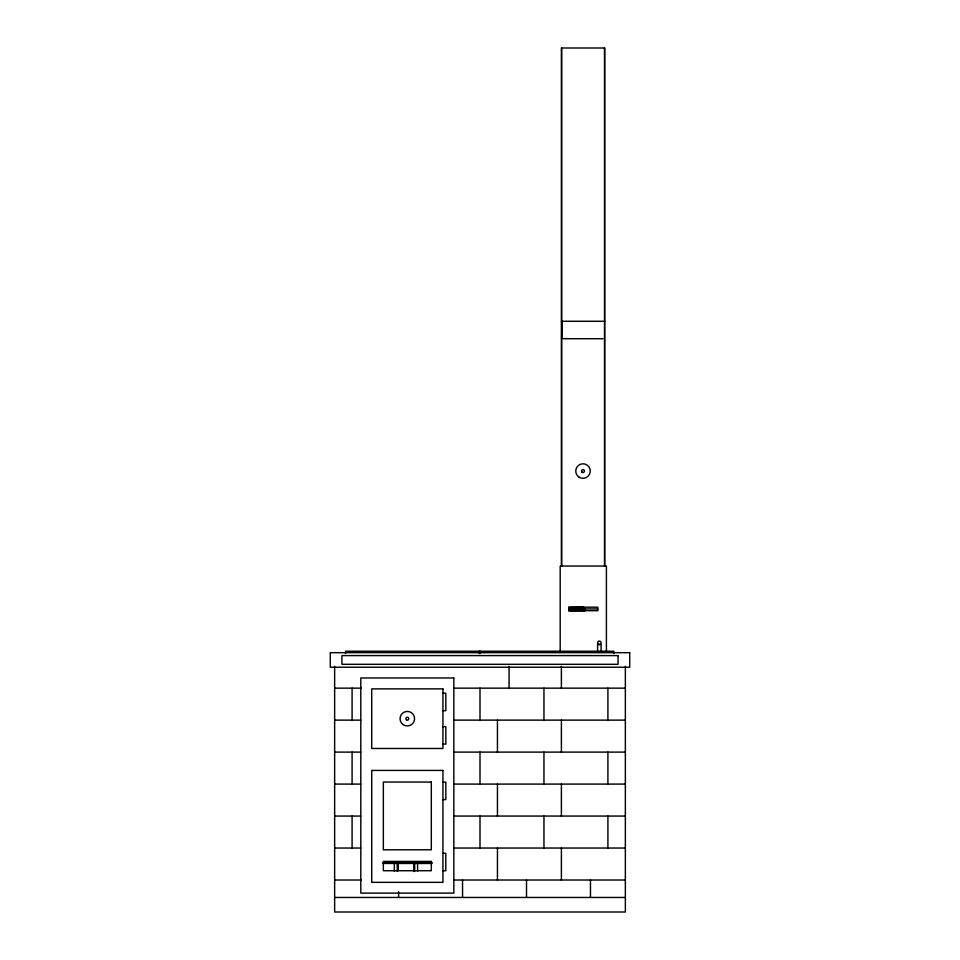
<?xml version="1.0" encoding="UTF-8"?>
<svg xmlns="http://www.w3.org/2000/svg" width="960" height="960" viewBox="0 0 960 960"><rect width="100%" height="100%" fill="white"/><g stroke="black" fill="none" stroke-linecap="round" stroke-linejoin="round"><path stroke-width="1.44" d="M561.444 321.276L604.704 321.276M561.648 338.712L561.852 321.276M563.172 338.712L603.072 338.712M568.752 607.416L581.544 607.188M568.752 608.928L597.816 608.928M568.752 609.384L585.024 609.384M568.752 609.804L585.024 609.804M568.752 610.164L585.024 610.164M568.752 610.44L585.024 610.44M568.752 610.68L597.816 610.68L597.816 607.188L568.752 607.188L568.752 610.68L585.024 610.62L585.024 608.928M334.644 688.152L361.476 688.152M453.84 688.152L625.356 688.152M442.932 693.24L445.836 693.24L445.836 710.676L442.932 710.676M334.644 720.132L360.804 720.132M453.84 720.132L625.356 720.132M442.932 726.672L445.836 726.672L445.836 744.108L442.932 744.108M334.644 752.112L360.804 752.112M453.84 752.112L625.356 752.112M442.932 782.136L445.836 782.136L445.836 799.584L442.932 799.584M334.644 784.092L360.804 784.092M453.84 784.092L625.356 784.092M334.644 816.06L360.804 816.06M453.84 816.06L625.356 816.06M334.644 848.04L360.804 848.04M453.84 848.04L625.356 848.04M442.884 853.272L445.788 853.272L445.788 870.72L442.884 870.72M382.704 862.584L432.12 862.584M382.848 863.448L432.048 863.448M334.644 880.02L361.416 880.02M453.636 880.02L625.356 880.02M334.644 897.468L625.356 897.468M583.764 607.104L583.296 607.044A1.884 1.872 -90 0 0 582.804 607.104M625.356 666.348L625.356 912L334.644 912L334.644 666.348M613.824 653.556L613.824 651.228L345.492 651.228L345.492 653.556M607.908 688.152L607.908 720.132M607.908 752.112L607.908 784.092M607.908 816.06L607.908 848.04M606.408 651.276L606.408 566.052L560.184 566.052L560.184 651.276M604.704 566.172L604.704 48L561.444 48L561.444 566.172M604.512 48L604.512 566.172M601.08 651.816L601.08 644.544L597.612 644.544L597.612 651.816M590.472 880.02L590.472 897.468M561.648 48L561.648 566.172M561.396 666.348L561.396 688.152M561.396 720.132L561.396 752.112M561.396 784.092L561.396 816.06M561.396 848.04L561.396 880.02M543.96 688.152L543.96 720.132M543.96 752.112L543.96 784.092M543.96 816.06L543.96 848.04M526.512 880.02L526.512 897.468M509.076 666.348L509.076 688.152M497.448 720.132L497.448 752.112M497.448 784.092L497.448 816.06M497.448 848.04L497.448 880.02M480.096 651.228L480.096 653.556M480 688.152L480 720.132M480 752.112L480 784.092M480 816.06L480 848.04M479.22 651.228L479.22 653.556M462.552 880.02L462.552 897.468M417.588 862.584L417.588 871.296M414.684 862.584L414.684 871.296M414.096 871.596L414.096 863.16L397.824 863.16L397.824 870.636M413.808 863.448L413.808 870.588M398.604 891.648L398.604 897.468M398.112 863.448L398.112 870.588M397.236 862.584L397.236 871.296M394.332 862.584L394.332 871.296M352.092 688.152L352.092 720.132M352.092 752.112L352.092 784.092M352.092 816.06L352.092 848.04M584.604 610.272A1.884 1.872 -90 0 1 583.764 610.752L583.296 610.824A1.884 1.872 -90 0 1 581.964 610.272A1.74 1.74 0 0 0 584.52 610.164A1.74 1.728 -90 0 1 582.084 610.164M629.712 652.68L330.288 652.68L330.288 667.224L629.712 667.224L629.712 652.68M618.084 655.596L341.916 655.596L341.916 664.308L618.084 664.308L618.084 655.596M453.84 677.976L360.804 677.976L360.804 893.1L453.84 893.1L453.84 677.976M442.932 688.872L371.712 688.872L371.712 748.476L442.932 748.476L442.932 688.872M442.932 770.424L371.712 770.424L371.712 882.348L442.932 882.348L442.932 770.424M431.304 782.052L383.34 782.052L383.34 849.792L431.304 849.792L431.304 782.052M431.304 861.42L383.34 861.42L383.34 870.72L431.304 870.72L431.304 861.42M598.116 644.028L597.84 643.668A1.74 1.74 0 0 1 599.196 641.064A1.74 1.74 0 0 1 600.984 643.392A1.74 1.74 0 0 1 598.116 644.028M582.156 472.248A1.452 1.452 0 0 0 584.436 471.18A1.452 1.452 0 0 0 582.384 469.74A1.452 1.452 0 0 0 582.156 472.248M578.82 477A7.272 7.272 0 0 0 590.232 471.696A7.272 7.272 0 0 0 579.936 464.46A7.272 7.272 0 0 0 578.82 477M406.488 719.868A1.452 1.452 0 0 0 408.768 718.8A1.452 1.452 0 0 0 406.704 717.36A1.452 1.452 0 0 0 406.488 719.868M403.14 724.62A7.272 7.272 0 0 0 414.564 719.316A7.272 7.272 0 0 0 404.256 712.08A7.272 7.272 0 0 0 403.14 724.62"/></g></svg>
